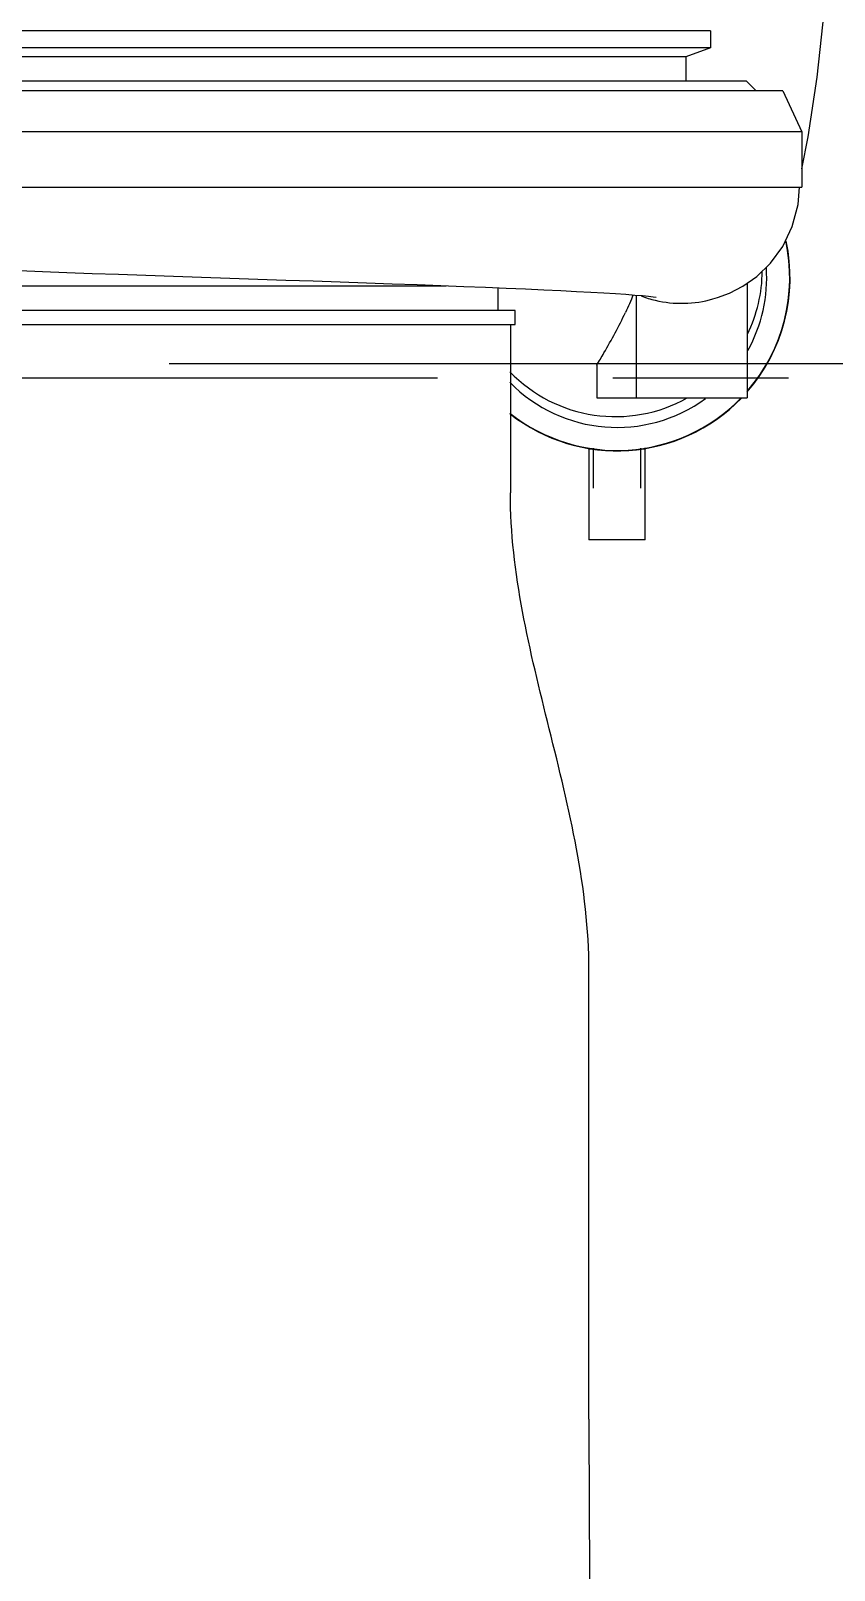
# Model space of a CAD drawing. Header units: metres. Extents: x 27859 to 32645, y 1492 to 8791.
# Drawn here: x 30376.5 to 30548.2, y 4877.4 to 5206.6 of the extents above; entities that cross this region are included whole.
import ezdxf

# ---------------------------------------------------------------- set-up
doc = ezdxf.new("R2010")
doc.units = ezdxf.units.M
doc.linetypes.add('CENTER', pattern=[2, 1.25, -0.25, 0.25, -0.25])
doc.layers.add('E-EQPT', color=190, linetype='Continuous')
doc.layers.add('E-HAT', color=253, linetype='CENTER', lineweight=15)

# ---------------------------------------------------------------- blocks, each defined once
blk = doc.blocks.new('EDG')
at = {"color": 0, "linetype": 'Continuous'}
for p, q in [((374.5, 2597.58, 1), (374.5, 2501.58, 1)), ((362.49, 2409.56, 1), (374.49, 2409.56, 1)), ((362.49, 2409.56, 1), (362.49, 2389.93, 1)), ((374.49, 2389.93, 1), (374.49, 2409.56, 1)), ((391.29, 2363.58, 1), (391.29, 2399.58, 1)), ((363.49, 2390.03, 1), (363.49, 2398.56, 1)), ((373.49, 2398.56, 1), (373.49, 2390.03, 1)), ((372.82, 2379.21, 1), (340.68, 2379.21, 1)), ((340.68, 2354.73, 1), (340.68, 2379.21, 1)), ((364.34, 2379.21, 1), (364.34, 2357.28, 1)), ((372.82, 2372.25, 1), (372.82, 2379.21, 1)), ((503.69, 2363.58, 1), (390.29, 2363.58, 1)), ((390.29, 2363.58, 1), (390.29, 2360.58, 1)), ((390.29, 2360.58, 1), (503.69, 2360.58, 1)), ((393.99, 2355.7, 1), (393.99, 2360.58, 1)), ((344.45, 2356.84, 1), (341.6, 2355.37, 1)), ((346.99, 2357.81, 1), (344.45, 2356.84, 1)), ((347.97, 2358.1, 1), (346.99, 2357.81, 1)), ((360.15, 2357.69, 1), (360.09, 2357.7, 1)), ((360.77, 2357.61, 1), (360.15, 2357.69, 1)), ((361.75, 2357.51, 1), (360.77, 2357.61, 1)), ((363.06, 2357.38, 1), (361.75, 2357.51, 1)), ((364.69, 2357.25, 1), (363.06, 2357.38, 1)), ((366.61, 2357.1, 1), (364.69, 2357.25, 1)), ((365.01, 2357.22, 1), (365.02, 2357.23, 1)), ((368.82, 2356.95, 1), (366.61, 2357.1, 1)), ((371.32, 2356.79, 1), (368.82, 2356.95, 1)), ((374.11, 2356.63, 1), (371.32, 2356.79, 1)), ((377.17, 2356.47, 1), (374.11, 2356.63, 1)), ((341.6, 2355.37, 1), (338.6, 2353.27, 1)), ((340.68, 2354.89, 1), (340.56, 2354.77, 1)), ((380.51, 2356.3, 1), (377.17, 2356.47, 1)), ((384.13, 2356.13, 1), (380.51, 2356.3, 1)), ((388.02, 2355.95, 1), (384.13, 2356.13, 1)), ((392.17, 2355.77, 1), (388.02, 2355.95, 1)), ((396.58, 2355.59, 1), (392.17, 2355.77, 1)), ((401.24, 2355.41, 1), (396.58, 2355.59, 1)), ((406.12, 2355.22, 1), (401.24, 2355.41, 1)), ((503.57, 2355.26, 1), (404.98, 2355.26, 1)), ((411.23, 2355.03, 1), (406.12, 2355.22, 1)), ((416.54, 2354.84, 1), (411.23, 2355.03, 1)), ((422.02, 2354.64, 1), (416.54, 2354.84, 1)), ((427.67, 2354.45, 1), (422.02, 2354.64, 1)), ((433.44, 2354.25, 1), (427.67, 2354.45, 1)), ((439.32, 2354.05, 1), (433.44, 2354.25, 1)), ((445.28, 2353.85, 1), (439.32, 2354.05, 1)), ((451.29, 2353.64, 1), (445.28, 2353.85, 1)), ((457.32, 2353.44, 1), (451.29, 2353.64, 1)), ((463.32, 2353.23, 1), (457.32, 2353.44, 1)), ((335.65, 2350.43, 1), (333.04, 2346.85, 1)), ((338.6, 2353.27, 1), (335.65, 2350.43, 1)), ((469.24, 2353.03, 1), (463.32, 2353.23, 1)), ((475.05, 2352.82, 1), (469.24, 2353.03, 1)), ((480.69, 2352.62, 1), (475.05, 2352.82, 1)), ((486.14, 2352.42, 1), (480.69, 2352.62, 1)), ((491.34, 2352.22, 1), (486.14, 2352.42, 1)), ((496.28, 2352.03, 1), (491.34, 2352.22, 1)), ((333.04, 2346.85, 1), (331.01, 2342.62, 1)), ((331.01, 2342.62, 1), (329.79, 2337.89, 1)), ((329.79, 2337.89, 1), (329.5, 2334.21, 1)), ((565, 2334.21, 1), (328.98, 2334.21, 1)), ((328.98, 2322.35, 1), (328.98, 2334.21, 1)), ((328.98, 2330.27, 1), (327.66, 2323.46, 1)), ((327.66, 2323.46, 1), (325.67, 2310.69, 1)), ((328.98, 2322.35, 1), (565, 2322.35, 1)), ((333.03, 2313.59, 1), (328.98, 2322.35, 1)), ((325.67, 2310.69, 1), (324.13, 2296.19, 1)), ((333.03, 2313.59, 1), (560.95, 2313.59, 1)), ((340.78, 2311.51, 1), (338.71, 2313.59, 1)), ((340.78, 2311.51, 1), (553.2, 2311.51, 1)), ((353.75, 2306.32, 1), (353.75, 2311.51, 1)), ((348.49, 2304.41, 1), (353.75, 2306.32, 1)), ((348.49, 2304.41, 1), (545.49, 2304.41, 1)), ((348.49, 2300.76, 1), (348.49, 2304.41, 1)), ((353.75, 2306.32, 1), (540.23, 2306.32, 1)), ((348.49, 2300.76, 1), (545.49, 2300.76, 1))]:
    blk.add_line(p, q, dxfattribs=at)
at = {"color": 6, "linetype": 'CENTER', "ltscale": 150, "elevation": 1}
blk.add_lwpolyline([(2094.36, 2374.99), (-482.5, 2374.99)], dxfattribs=at)
at = {"color": 8, "linetype": 'CENTER', "ltscale": 400, "elevation": 1}
blk.add_lwpolyline([(-835.76, 2371.99), (2437.77, 2371.99)], dxfattribs=at)
at = {"color": 0, "linetype": 'Continuous'}
for centre, radius, start, end in [((-4373.27, 2595.9, 1), 4747.76, 0.02023, 0.70673), ((368.49, 2353.56, 1), 37, 51.8122, 135.9168), ((368.49, 2353.56, 1), 36.92, 51.6655, 135.7352), ((368.49, 2353.56, 1), 32, 44.2834, 126.2869), ((368.81, 2351.86, 1), 31.39, 43.9782, 119.2558), ((368.49, 2353.56, 1), 37, 138.8127, 192.1976), ((368.49, 2353.56, 1), 36.92, 139.2158, 192.4047), ((368.49, 2353.56, 1), 32, 150.9046, 183.8532), ((354.62, 2334.53, 1), 24.52, 69.1741, 76.6107)]:
    blk.add_arc(centre, radius, start, end, dxfattribs=at)
for points, knots in [([(374.5, 2501.58, 1), (374.5, 2484.15, 1), (382.85, 2450.37, 1), (391.29, 2416.61, 1), (391.29, 2399.58, 1)], [0, 0, 0, 0, 0.505876, 1, 1, 1, 1]), ([(372.82, 2372.25, 1), (372.3, 2371.39, 1), (370.13, 2367.7, 1), (368.08, 2363.94, 1), (366.69, 2360.98, 1)], [0, 0, 0, 0, 0.23633, 1, 1, 1, 1])]:
    blk.add_open_spline(points, degree=3, knots=knots, dxfattribs=at)
for points in [[(340.6, 2365.61, 1), (338.58, 2361.47, 1), (337.47, 2356.77, 1), (337.43, 2352.17, 1)], [(365.02, 2357.23, 1), (365.56, 2358.49, 1), (366.11, 2359.74, 1), (366.69, 2360.98, 1)], [(360.3, 2358.38, 1), (356.3, 2359.33, 1), (351.92, 2359.23, 1), (347.97, 2358.1, 1)]]:
    blk.add_open_spline(points, degree=3, dxfattribs=at)

msp = doc.modelspace()

# ---------------------------------------------------------------- hatches: boundary and pattern name
at = {"layer": 'E-HAT', "linetype": 'Continuous'}
h = msp.add_hatch(dxfattribs=at)
h.set_pattern_fill('AR-CONC', color=8, scale=40, angle=90)
h.set_pattern_definition([(140, (30868.3, 2757.35), (25.101, 286.904), [30, -330]), (85, (30868.3, 2757.35), (-300.877, -55.5), [24, -264]), (190.4514, (30870.4, 2781.26), (-275.776, 231.404), [25.496, -280.457]), (136.184, (30788.3, 2757.35), (66.208, 426.897), [45, -495]), (186.636, (30793.8, 2792.93), (-389.647, 373.865), [38.244, -420.686]), (81.184, (30788.3, 2757.35), (-389.647, 373.865), [36, -396]), (111, (30808.3, 2797.35), (161.0476, 238.763), [30, -330]), (56, (30808.3, 2797.35), (-290.06, 97.326), [24, -264]), (161.4514, (30821.72, 2817.25), (-129.012, 336.089), [25.496, -280.457]), (127.5, (30868.3, 2757.35), (-133.1575, 4.864), [0, -260.8, 0, -268, 0, -265]), (97.5, (30868.3, 2757.35), (-157.7647, 105.2278), [0, -152.8, 0, -254.8, 0, -101]), (57.5, (30868.3, 2668.15), (9.022, 213.529), [0, -100, 0, -312, 0, -414]), (47.5, (30868.3, 2628.15), (-40.042, 233.2745), [0, -130, 0, -207.2, 0, -294])])
h.paths.add_polyline_path([(32053.3, 1585.35), (28053.3, 1585.35), (28053.3, 2085.35), (28638.3, 2085.35), (28638.3, 8185.35), (28053.3, 8185.35), (28053.3, 8685.35), (32053.3, 8685.35), (32053.3, 8185.35), (31468.3, 8185.35), (31468.3, 2085.35), (32053.3, 2085.35)])

# ---------------------------------------------------------------- next in the draw order: wipeouts: each hides what was drawn before it
msp.add_wipeout([(30870.3, 2757.35), (29240.32, 2757.35), (29240.32, 7507.34), (30870.3, 7507.34)]).translate(0, 0, -732205.32).dxf.layer = 'E-EQPT'

# ---------------------------------------------------------------- next in the draw order: block references
at = {"layer": 'E-EQPT', "rotation": 180}
msp.add_blockref('EDG', (30870.3, 7507.34, -732206.32), dxfattribs=at)

doc.saveas('drawing.dxf')
